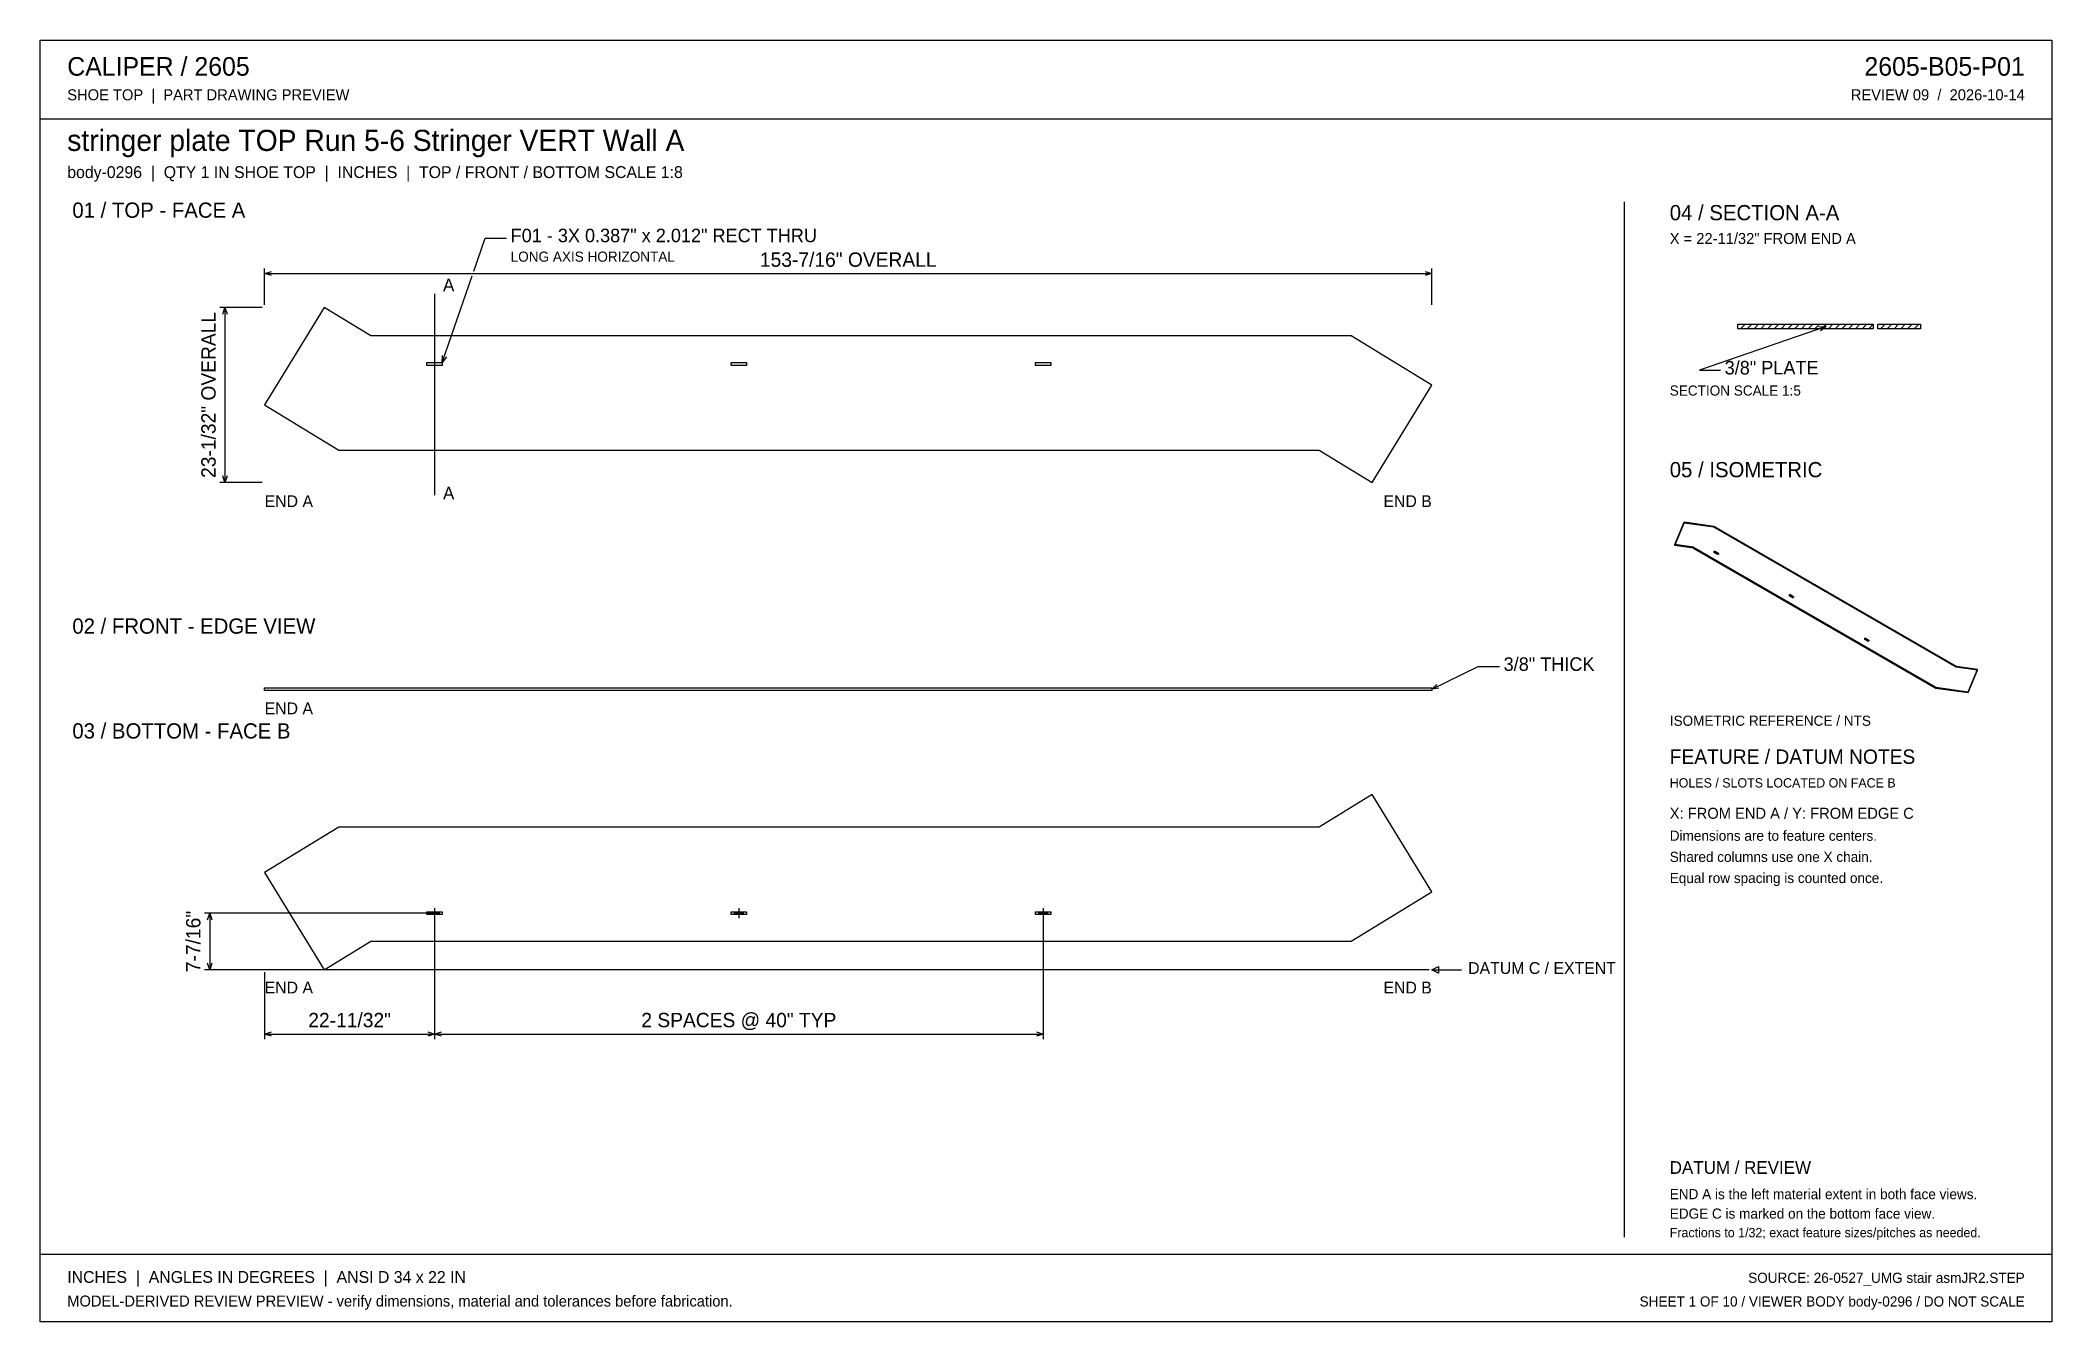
# Model space of a CAD drawing. Header units: inches. Extents: x 4 to 268, y 4 to 172.
import ezdxf
from ezdxf.enums import TextEntityAlignment as Align

# ---------------------------------------------------------------- set-up
doc = ezdxf.new("R2010")
doc.units = ezdxf.units.IN
doc.header["$MEASUREMENT"] = 0

msp = doc.modelspace()

# ---------------------------------------------------------------- linework, layer by layer
at = {"layer": 'ANNOTATION'}
for p, q in [((60.78, 141.87), (62.29, 146.22)), ((62.29, 146.22), (65.07, 146.22)), ((33.28, 137.44), (33.28, 142.22)), ((33.28, 141.56), (34.17, 141.83)), ((33.28, 141.56), (186.72, 141.56)), ((34.17, 141.28), (33.28, 141.56)), ((56.63, 129.86), (60.56, 141.24)), ((185.83, 141.83), (186.72, 141.56)), ((186.72, 141.56), (185.83, 141.28)), ((186.72, 137.44), (186.72, 142.22)), ((55.62, 138.89), (55.62, 112.42)), ((32.95, 137.11), (27.39, 137.11)), ((27.78, 136.22), (28.06, 137.11)), ((28.06, 137.11), (28.06, 114.08)), ((28.06, 137.11), (28.34, 136.22)), ((238.56, 134.59), (221.89, 128.84)), ((237.62, 134.56), (238.56, 134.59)), ((238.56, 134.59), (237.81, 134.04)), ((56.63, 129.86), (56.65, 130.79)), ((57.18, 130.61), (56.63, 129.86)), ((221.89, 128.84), (224.67, 128.84)), ((32.95, 114.08), (27.39, 114.08)), ((28.06, 114.08), (27.78, 114.97)), ((28.34, 114.97), (28.06, 114.08)), ((186.72, 86.92), (192.83, 89.89)), ((186.72, 86.92), (187.4, 87.56)), ((192.83, 89.89), (195.61, 89.89)), ((187.64, 87.06), (186.72, 86.92)), ((55.29, 57.49), (25.39, 57.49)), ((25.78, 56.6), (26.06, 57.49)), ((26.06, 57.49), (26.06, 50.04)), ((26.06, 57.49), (26.34, 56.6)), ((54.95, 57.49), (56.29, 57.49)), ((55.62, 58.15), (55.62, 56.82)), ((55.62, 57.15), (55.62, 40.93)), ((55.62, 57.15), (55.62, 40.93)), ((94.95, 57.49), (96.29, 57.49)), ((95.62, 58.15), (95.62, 56.82)), ((134.95, 57.49), (136.29, 57.49)), ((135.62, 58.15), (135.62, 56.82)), ((135.62, 57.15), (135.62, 40.93)), ((26.06, 50.04), (25.78, 50.93)), ((26.34, 50.93), (26.06, 50.04)), ((186.72, 50.04), (187.61, 50.49)), ((187.61, 50.49), (187.61, 49.6)), ((186.39, 50.04), (25.39, 50.04)), ((33.28, 49.71), (33.28, 40.93)), ((186.72, 50.04), (190.61, 50.04)), ((187.61, 49.6), (186.72, 50.04)), ((33.28, 41.6), (34.17, 41.87)), ((33.28, 41.6), (55.62, 41.6)), ((34.17, 41.32), (33.28, 41.6)), ((54.73, 41.87), (55.62, 41.6)), ((55.62, 41.6), (54.73, 41.32)), ((55.62, 41.6), (56.51, 41.87)), ((55.62, 41.6), (135.62, 41.6)), ((56.51, 41.32), (55.62, 41.6)), ((134.73, 41.87), (135.62, 41.6)), ((135.62, 41.6), (134.73, 41.32))]:
    msp.add_line(p, q, dxfattribs=at)
at = {"layer": 'OUTLINE'}
for p, q in [((3.78, 172.22), (268.22, 172.22)), ((3.78, 3.78), (3.78, 172.22)), ((268.22, 172.22), (268.22, 3.78)), ((3.78, 161.89), (268.22, 161.89)), ((212, 151), (212, 14.89)), ((41.1, 137.11), (33.28, 124.31)), ((47.25, 133.35), (41.1, 137.11)), ((226.96, 134.89), (244.75, 134.89)), ((226.96, 134.29), (226.96, 134.89)), ((227.3, 134.29), (227.9, 134.89)), ((228.19, 134.29), (228.79, 134.89)), ((229.08, 134.29), (229.68, 134.89)), ((229.96, 134.29), (230.56, 134.89)), ((230.85, 134.29), (231.45, 134.89)), ((231.74, 134.29), (232.34, 134.89)), ((232.63, 134.29), (233.23, 134.89)), ((233.52, 134.29), (234.12, 134.89)), ((234.41, 134.29), (235.01, 134.89)), ((235.3, 134.29), (235.9, 134.89)), ((236.19, 134.29), (236.79, 134.89)), ((237.08, 134.29), (237.68, 134.89)), ((237.96, 134.29), (238.56, 134.89)), ((238.85, 134.29), (239.45, 134.89)), ((239.74, 134.29), (240.34, 134.89)), ((240.63, 134.29), (241.23, 134.89)), ((241.52, 134.29), (242.12, 134.89)), ((242.41, 134.29), (243.01, 134.89)), ((243.3, 134.29), (243.9, 134.89)), ((244.19, 134.29), (244.75, 134.89)), ((244.75, 134.89), (244.75, 134.29)), ((245.37, 134.89), (250.96, 134.89)), ((245.37, 134.29), (245.37, 134.89)), ((245.71, 134.29), (246.31, 134.89)), ((246.6, 134.29), (247.2, 134.89)), ((247.49, 134.29), (248.09, 134.89)), ((248.37, 134.29), (248.97, 134.89)), ((249.26, 134.29), (249.86, 134.89)), ((250.15, 134.29), (250.75, 134.89)), ((250.96, 134.89), (250.96, 134.29)), ((176.13, 133.35), (47.25, 133.35)), ((186.72, 126.89), (176.13, 133.35)), ((244.75, 134.29), (226.96, 134.29)), ((250.96, 134.29), (245.37, 134.29)), ((54.61, 129.47), (54.61, 129.86)), ((54.61, 129.86), (56.63, 129.86)), ((56.63, 129.86), (56.63, 129.47)), ((94.61, 129.47), (94.61, 129.86)), ((94.61, 129.86), (96.63, 129.86)), ((96.63, 129.86), (96.63, 129.47)), ((134.61, 129.47), (134.61, 129.86)), ((134.61, 129.86), (136.63, 129.86)), ((136.63, 129.86), (136.63, 129.47)), ((56.63, 129.47), (54.61, 129.47)), ((96.63, 129.47), (94.61, 129.47)), ((136.63, 129.47), (134.61, 129.47)), ((33.28, 124.31), (43.04, 118.35)), ((178.9, 114.08), (186.72, 126.89)), ((43.04, 118.35), (171.91, 118.35)), ((171.91, 118.35), (178.9, 114.08)), ((218.67, 105.92), (219.9, 108.86)), ((218.67, 105.81), (219.9, 108.75)), ((223.79, 108.32), (219.9, 108.86)), ((219.9, 108.75), (219.9, 108.86)), ((223.79, 108.21), (219.9, 108.75)), ((218.67, 105.81), (218.67, 105.92)), ((221.12, 105.57), (218.67, 105.92)), ((221.12, 105.47), (218.67, 105.81)), ((255.66, 89.91), (223.79, 108.32)), ((223.79, 108.21), (223.79, 108.32)), ((255.66, 89.81), (223.79, 108.21)), ((221.12, 105.57), (252.99, 87.17)), ((221.12, 105.47), (221.12, 105.57)), ((221.12, 105.47), (252.99, 87.06)), ((223.8, 105.02), (223.9, 105.08)), ((223.8, 105.02), (223.8, 104.91)), ((224.3, 104.73), (223.8, 105.02)), ((223.8, 104.91), (223.9, 104.97)), ((224.3, 104.63), (223.8, 104.91)), ((224.4, 104.79), (223.9, 105.08)), ((223.9, 105.08), (223.9, 104.97)), ((224.4, 104.68), (223.9, 104.97)), ((224.3, 104.73), (224.4, 104.79)), ((224.3, 104.73), (224.3, 104.63)), ((224.3, 104.63), (224.4, 104.68)), ((224.4, 104.79), (224.4, 104.68)), ((233.7, 99.31), (233.79, 99.36)), ((233.7, 99.31), (233.7, 99.2)), ((234.19, 99.02), (233.7, 99.31)), ((233.7, 99.2), (233.79, 99.26)), ((234.19, 98.91), (233.7, 99.2)), ((234.29, 99.08), (233.79, 99.36)), ((233.79, 99.36), (233.79, 99.26)), ((234.29, 98.97), (233.79, 99.26)), ((234.19, 99.02), (234.29, 99.08)), ((234.19, 99.02), (234.19, 98.91)), ((234.19, 98.91), (234.29, 98.97)), ((234.29, 99.08), (234.29, 98.97)), ((243.59, 93.6), (243.68, 93.65)), ((244.09, 93.31), (243.59, 93.6)), ((243.59, 93.6), (243.59, 93.49)), ((243.59, 93.49), (243.68, 93.55)), ((244.09, 93.2), (243.59, 93.49)), ((243.68, 93.65), (243.68, 93.55)), ((244.18, 93.36), (243.68, 93.65)), ((244.18, 93.26), (243.68, 93.55)), ((244.09, 93.31), (244.18, 93.36)), ((244.09, 93.31), (244.09, 93.2)), ((244.09, 93.2), (244.18, 93.26)), ((244.18, 93.36), (244.18, 93.26)), ((255.66, 89.81), (255.66, 89.91)), ((258.44, 89.53), (255.66, 89.91)), ((258.44, 89.42), (255.66, 89.81)), ((257.21, 86.58), (258.44, 89.53)), ((257.21, 86.47), (258.44, 89.42)), ((258.44, 89.42), (258.44, 89.53)), ((33.28, 87.11), (186.72, 87.11)), ((33.28, 86.74), (33.28, 87.11)), ((186.72, 86.74), (33.28, 86.74)), ((186.72, 87.11), (186.72, 86.74)), ((252.99, 87.17), (257.21, 86.58)), ((252.99, 87.06), (252.99, 87.17)), ((252.99, 87.06), (257.21, 86.47)), ((257.21, 86.47), (257.21, 86.58)), ((178.9, 73.07), (171.91, 68.8)), ((186.72, 60.27), (178.9, 73.07)), ((43.04, 68.8), (33.28, 62.84)), ((171.91, 68.8), (43.04, 68.8)), ((33.28, 62.84), (41.1, 50.04)), ((176.13, 53.8), (186.72, 60.27)), ((54.61, 57.68), (56.63, 57.68)), ((54.61, 57.29), (54.61, 57.68)), ((56.63, 57.29), (54.61, 57.29)), ((56.63, 57.68), (56.63, 57.29)), ((94.61, 57.68), (96.63, 57.68)), ((94.61, 57.29), (94.61, 57.68)), ((96.63, 57.29), (94.61, 57.29)), ((96.63, 57.68), (96.63, 57.29)), ((134.61, 57.68), (136.63, 57.68)), ((134.61, 57.29), (134.61, 57.68)), ((136.63, 57.29), (134.61, 57.29)), ((136.63, 57.68), (136.63, 57.29)), ((41.1, 50.04), (47.25, 53.8)), ((47.25, 53.8), (176.13, 53.8)), ((3.78, 12.67), (268.22, 12.67)), ((268.22, 3.78), (3.78, 3.78))]:
    msp.add_line(p, q, dxfattribs=at)

# ---------------------------------------------------------------- texts
at = {"layer": 'ANNOTATION'}
for s, height, p in [('CALIPER / 2605', 2.4444, (7.33, 167.56)), ('SHOE TOP  |  PART DRAWING PREVIEW', 1.4444, (7.33, 164.33)), ('stringer plate TOP Run 5-6 Stringer VERT Wall A', 2.7778, (7.33, 157.67)), ('body-0296  |  QTY 1 IN SHOE TOP  |  INCHES  |  TOP / FRONT / BOTTOM SCALE 1:8', 1.5556, (7.33, 154.11)), ('01 / TOP - FACE A', 2, (8, 148.89)), ('04 / SECTION A-A', 2, (218, 148.56)), ('F01 - 3X 0.387" x 2.012" RECT THRU', 1.7778, (65.62, 145.67)), ('X = 22-11/32" FROM END A', 1.4444, (218, 145.44)), ('LONG AXIS HORIZONTAL', 1.3333, (65.62, 143.11)), ('A', 1.67, (56.73, 139.22)), ('3/8" PLATE', 1.778, (225.22, 128.29)), ('SECTION SCALE 1:5', 1.3333, (218, 125.51)), ('05 / ISOMETRIC', 2, (218, 114.78)), ('END A', 1.556, (33.28, 110.86)), ('A', 1.67, (56.73, 111.86)), ('02 / FRONT - EDGE VIEW', 2, (8, 94.22)), ('3/8" THICK', 1.778, (196.16, 89.33)), ('END A', 1.556, (33.28, 83.62)), ('03 / BOTTOM - FACE B', 2, (8, 80.44)), ('ISOMETRIC REFERENCE / NTS', 1.3333, (218, 82.11)), ('FEATURE / DATUM NOTES', 1.8889, (218, 77.11)), ('HOLES / SLOTS LOCATED ON FACE B', 1.2222, (218, 74)), ('X: FROM END A / Y: FROM EDGE C', 1.4444, (218, 69.89)), ('Dimensions are to feature centers.', 1.3333, (218, 67)), ('Shared columns use one X chain.', 1.3333, (218, 64.22)), ('Equal row spacing is counted once.', 1.3333, (218, 61.44)), ('DATUM C / EXTENT', 1.5556, (191.5, 49.49)), ('END A', 1.556, (33.28, 46.93)), ('DATUM / REVIEW', 1.6667, (218, 23.22)), ('END A is the left material extent in both face views.', 1.3333, (218, 19.89)), ('EDGE C is marked on the bottom face view.', 1.3333, (218, 17.33)), ('Fractions to 1/32; exact feature sizes/pitches as needed.', 1.2222, (218, 14.89)), ('INCHES  |  ANGLES IN DEGREES  |  ANSI D 34 x 22 IN', 1.5556, (7.33, 8.89)), ('MODEL-DERIVED REVIEW PREVIEW - verify dimensions, material and tolerances before fabrication.', 1.4444, (7.33, 5.78))]:
    msp.add_text(s, height=height, dxfattribs=at).set_placement(p)
for s, height, p in [('2605-B05-P01', 2.4444, (264.67, 167.56)), ('REVIEW 09  /  2026-10-14', 1.4444, (264.67, 164.33)), ('END B', 1.556, (186.72, 110.86)), ('END B', 1.556, (186.72, 46.93)), ('SOURCE: 26-0527_UMG stair asmJR2.STEP', 1.3333, (264.67, 8.89)), ('SHEET 1 OF 10 / VIEWER BODY body-0296 / DO NOT SCALE', 1.3333, (264.67, 5.78))]:
    msp.add_text(s, height=height, dxfattribs=at).set_placement(p, align=Align.RIGHT)
for s, height, p in [('153-7/16" OVERALL', 1.8889, (110, 142.44)), ('22-11/32"', 1.889, (44.45, 42.49)), ('2 SPACES @ 40" TYP', 1.8889, (95.62, 42.49))]:
    msp.add_text(s, height=height, dxfattribs=at).set_placement(p, align=Align.CENTER)
for s, height, p in [('23-1/32" OVERALL', 1.8889, (26.84, 125.6)), ('7-7/16"', 1.889, (24.84, 53.76))]:
    msp.add_text(s, height=height, rotation=90, dxfattribs=at).set_placement(p, align=Align.CENTER)

doc.saveas('drawing.dxf')
